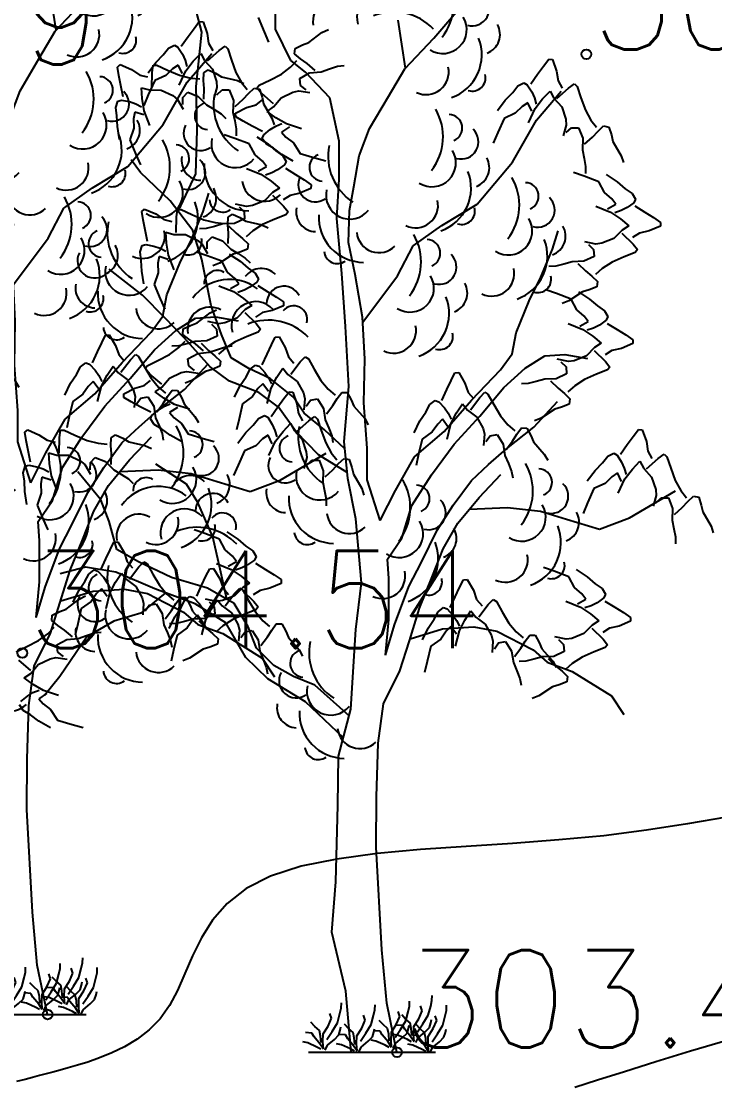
# Model space of a CAD drawing. Extents: x 524954 to 526204, y 9523489 to 9524010.
# Drawn here: x 525999 to 526006.13, y 9523808.87 to 9523819.83 of the extents above; entities that cross this region are included whole.
import ezdxf

# ---------------------------------------------------------------- set-up
doc = ezdxf.new("R2010")
doc.units = 0
doc.header["$PDMODE"] = 33
doc.header["$PDSIZE"] = 0.1
doc.linetypes.add('ACAD_ISO12W100', pattern=[21, 12, -3, 0, -3, 0, -3])
for name, color, linetype in [('Arbre', 34, 'ACAD_ISO12W100'), ('CN_01_00', 3, 'Continuous'), ('CN_02_00', 4, 'Continuous'), ('TopoAlt', 3, 'Continuous'), ('TOPOJIS', 7, 'Continuous')]:
    doc.layers.add(name, color=color, linetype=linetype)
doc.styles.add('Simplex 1.0', font='Simplex.shx', dxfattribs={"width": 0.99, "height": 1})

# ---------------------------------------------------------------- blocks, each defined once
blk = doc.blocks.new('TCPOINT M')
at = {"color": 0}
blk.add_point((0, 0), dxfattribs=at)
at = {"layer": 'TopoAlt', "style": 'Simplex 1.0', "width": 0.99}
blk.add_attdef('ALT', (0.15, 0.15), '', height=1, dxfattribs=at)
blk = doc.blocks.new('v088')
at = {"linetype": 'Continuous'}
for p, q in [((-1.749, 10.491), (-1.817, 10.751)), ((-0.991, 10.52), (-0.991, 10.831)), ((0.634, 10.429), (0.968, 10.816)), ((-1.171, 10.642), (-1.109, 10.494)), ((-0.835, 10.2), (-0.991, 10.52)), ((-0.514, 10.488), (-0.448, 10.519)), ((0.345, 10.122), (0.269, 10.614)), ((-1.806, 9.931), (-1.749, 10.491)), ((-1.109, 10.494), (-1.063, 10.387)), ((-0.648, 10.385), (-0.514, 10.488)), ((0.336, 10.112), (0.634, 10.429)), ((-0.796, 10.268), (-0.791, 10.323)), ((-0.791, 10.323), (-0.715, 10.36)), ((-0.715, 10.36), (-0.648, 10.385)), ((-0.836, 10.131), (-0.771, 10.198)), ((-0.683, 10.078), (-0.835, 10.2)), ((-0.735, 10.218), (-0.796, 10.268)), ((-0.666, 10.169), (-0.735, 10.218)), ((1.762, 10.142), (1.816, 10.212)), ((1.816, 10.212), (1.854, 10.208)), ((1.854, 10.208), (1.896, 10.089)), ((-2.616, 10.132), (-2.587, 10.158)), ((-2.603, 10.046), (-2.616, 10.132)), ((-2.587, 10.158), (-2.471, 10.107)), ((-2.471, 10.107), (-2.388, 10.049)), ((-2.261, 10.077), (-2.249, 10.151)), ((-2.249, 10.151), (-2.211, 10.152)), ((-2.211, 10.152), (-2.101, 10.101)), ((-2.101, 10.101), (-1.977, 10.047)), ((-1.73, 10.074), (-1.685, 10.105)), ((-1.685, 10.105), (-1.608, 10.069)), ((-0.931, 10.06), (-0.836, 10.131)), ((-0.583, 10.098), (-0.666, 10.169)), ((-0.642, 10.071), (-0.523, 10.083)), ((-0.523, 10.083), (-0.438, 10.113)), ((-0.438, 10.113), (-0.356, 10.14)), ((-0.356, 10.14), (-0.287, 10.149)), ((0.168, 9.829), (0.336, 10.112)), ((1.7, 10.058), (1.762, 10.142)), ((1.896, 10.089), (1.912, 9.989)), ((-2.583, 9.943), (-2.603, 10.046)), ((-2.388, 10.049), (-2.306, 10.03)), ((-2.264, 9.917), (-2.261, 10.077)), ((-1.977, 10.047), (-1.862, 10.018)), ((-1.862, 10.018), (-1.769, 10.01)), ((-1.731, 9.995), (-1.73, 10.074)), ((-1.725, 9.911), (-1.731, 9.995)), ((-1.608, 10.069), (-1.547, 10.033)), ((-1.547, 10.033), (-1.382, 9.994)), ((-1.382, 9.994), (-1.316, 9.963)), ((-1.161, 9.945), (-1.051, 9.998)), ((-1.051, 9.998), (-0.931, 10.06)), ((-0.743, 10.015), (-0.642, 10.071)), ((-0.734, 9.943), (-0.743, 10.015)), ((-0.435, 9.816), (-0.683, 10.078)), ((1.631, 9.958), (1.7, 10.058)), ((1.912, 9.989), (1.954, 9.915)), ((-2.558, 9.824), (-2.583, 9.943)), ((-2.368, 9.919), (-2.288, 9.897)), ((-2.362, 9.808), (-2.368, 9.919)), ((-2.288, 9.897), (-2.168, 9.895)), ((-2.168, 9.895), (-2.047, 9.839)), ((-1.943, 9.82), (-1.893, 9.873)), ((-1.893, 9.873), (-1.786, 9.83)), ((-1.797, 9.483), (-1.806, 9.931)), ((-1.728, 9.802), (-1.725, 9.911)), ((-1.184, 9.915), (-1.161, 9.945)), ((-1.134, 9.859), (-1.184, 9.915)), ((-0.934, 9.816), (-0.814, 9.874)), ((-0.814, 9.874), (-0.753, 9.886)), ((-0.753, 9.886), (-0.639, 9.87)), ((-0.677, 9.896), (-0.734, 9.943)), ((1.369, 9.792), (1.446, 9.869)), ((1.446, 9.869), (1.5, 9.939)), ((1.5, 9.939), (1.562, 9.969)), ((1.562, 9.969), (1.596, 9.95)), ((1.596, 9.95), (1.643, 9.877)), ((1.643, 9.877), (1.669, 9.815)), ((1.69, 9.587), (1.945, 9.885)), ((1.754, 9.804), (1.831, 9.885)), ((1.831, 9.885), (1.869, 9.812)), ((1.9, 9.808), (2.019, 9.915)), ((2.019, 9.915), (2.081, 9.958)), ((2.081, 9.958), (2.108, 9.931)), ((2.108, 9.931), (2.146, 9.815)), ((-2.634, 9.715), (-2.614, 9.781)), ((-2.614, 9.781), (-2.576, 9.793)), ((-2.576, 9.793), (-2.492, 9.777)), ((-2.492, 9.777), (-2.428, 9.754)), ((-2.428, 9.754), (-2.368, 9.723)), ((-2.342, 9.683), (-2.362, 9.808)), ((-2.047, 9.839), (-2, 9.799)), ((-2, 9.799), (-1.94, 9.7)), ((-1.944, 9.746), (-1.943, 9.82)), ((-1.786, 9.83), (-1.702, 9.745)), ((-1.192, 9.743), (-1.125, 9.794)), ((-1.012, 9.755), (-1.134, 9.859)), ((-1.011, 9.724), (-0.934, 9.816)), ((-0.339, 9.37), (-0.435, 9.816)), ((-0.025, 9.501), (0.168, 9.829)), ((1.289, 9.685), (1.369, 9.792)), ((1.6, 9.765), (1.542, 9.727)), ((1.643, 9.677), (1.6, 9.765)), ((1.669, 9.815), (1.689, 9.75)), ((1.677, 9.704), (1.754, 9.804)), ((1.869, 9.812), (1.95, 9.723)), ((2.146, 9.815), (2.193, 9.689)), ((-2.621, 9.629), (-2.634, 9.715)), ((-2.439, 9.669), (-2.451, 9.601)), ((-2.346, 9.639), (-2.439, 9.669)), ((-2.283, 9.532), (-2.342, 9.683)), ((-1.702, 9.745), (-1.624, 9.699)), ((-1.624, 9.699), (-1.552, 9.652)), ((-1.552, 9.652), (-1.502, 9.604)), ((-1.402, 9.657), (-1.289, 9.715)), ((-1.401, 9.619), (-1.402, 9.657)), ((-1.289, 9.715), (-1.192, 9.743)), ((-1.079, 9.676), (-1.011, 9.724)), ((-0.989, 9.611), (-1.079, 9.676)), ((1.473, 9.658), (1.358, 9.604)), ((1.542, 9.727), (1.473, 9.658)), ((1.608, 9.558), (1.677, 9.704)), ((1.95, 9.723), (1.993, 9.596)), ((2.193, 9.689), (2.25, 9.585)), ((-2.617, 9.52), (-2.621, 9.629)), ((-2.451, 9.601), (-2.448, 9.503)), ((-1.325, 9.574), (-1.401, 9.619)), ((-1.233, 9.524), (-1.325, 9.574)), ((-0.88, 9.547), (-0.989, 9.611)), ((-0.989, 9.525), (-0.927, 9.553)), ((-0.726, 9.498), (-0.88, 9.547)), ((1.358, 9.604), (1.292, 9.458)), ((1.444, 9.153), (1.69, 9.587)), ((1.996, 9.535), (1.966, 9.423)), ((1.993, 9.596), (1.996, 9.535)), ((2.25, 9.585), (2.308, 9.512)), ((-2.595, 9.387), (-2.617, 9.52)), ((-2.448, 9.503), (-2.488, 9.382)), ((-1.812, 9.035), (-1.797, 9.483)), ((-1.125, 9.469), (-1.233, 9.524)), ((-1.128, 9.398), (-1.113, 9.435)), ((-1.113, 9.435), (-1.047, 9.49)), ((-1.047, 9.49), (-0.989, 9.525)), ((-0.848, 9.516), (-0.931, 9.463)), ((-0.931, 9.463), (-0.885, 9.411)), ((-0.131, 9.219), (-0.025, 9.501)), ((1.292, 9.458), (1.246, 9.35)), ((1.996, 9.458), (2.05, 9.508)), ((2.05, 9.508), (2.123, 9.508)), ((2.123, 9.508), (2.166, 9.4)), ((2.266, 9.412), (2.323, 9.473)), ((2.323, 9.473), (2.381, 9.527)), ((2.381, 9.527), (2.435, 9.515)), ((2.435, 9.515), (2.462, 9.435)), ((2.462, 9.435), (2.477, 9.365)), ((-2.488, 9.382), (-2.427, 9.234)), ((-1.089, 9.341), (-1.128, 9.398)), ((-1.014, 9.297), (-1.089, 9.341)), ((-0.885, 9.411), (-0.807, 9.351)), ((-0.807, 9.351), (-0.739, 9.244)), ((-0.337, 8.979), (-0.339, 9.37)), ((2.166, 9.4), (2.162, 9.281)), ((2.185, 9.338), (2.266, 9.412)), ((2.477, 9.365), (2.562, 9.219)), ((-2.427, 9.234), (-2.38, 9.127)), ((-0.927, 9.231), (-1.014, 9.297)), ((-0.81, 9.165), (-0.927, 9.231)), ((-0.739, 9.244), (-0.586, 9.198)), ((-0.186, 8.901), (-0.131, 9.219)), ((2.162, 9.281), (2.181, 9.192)), ((2.562, 9.219), (2.585, 9.15)), ((-2.378, 9.048), (-2.474, 9.177)), ((-0.586, 9.198), (-0.473, 9.166)), ((1.08, 8.722), (1.444, 9.153)), ((2.181, 9.192), (2.196, 9.108)), ((2.196, 9.108), (2.196, 9.038)), ((-2.074, 8.756), (-2.378, 9.048)), ((-1.992, 8.647), (-1.812, 9.035)), ((2.18, 9.009), (2.07, 9.048)), ((2.33, 8.953), (2.18, 9.009)), ((2.406, 9.027), (2.519, 8.953)), ((-0.36, 8.574), (-0.337, 8.979)), ((-0.231, 8.658), (-0.186, 8.901)), ((2.391, 8.841), (2.33, 8.953)), ((2.519, 8.953), (2.601, 8.881)), ((2.601, 8.881), (2.673, 8.832)), ((2.465, 8.776), (2.391, 8.841)), ((2.507, 8.721), (2.465, 8.776)), ((2.673, 8.832), (2.708, 8.773)), ((2.708, 8.773), (2.691, 8.737)), ((-2.366, 8.647), (-2.337, 8.672)), ((-2.337, 8.672), (-2.221, 8.621)), ((-1.843, 8.45), (-2.074, 8.756)), ((-2.011, 8.592), (-1.999, 8.665)), ((-1.999, 8.665), (-1.961, 8.666)), ((-1.961, 8.666), (-1.851, 8.615)), ((-0.243, 8.328), (-0.231, 8.658)), ((0.718, 8.503), (1.08, 8.722)), ((2.3, 8.701), (2.45, 8.641)), ((2.421, 8.673), (2.507, 8.721)), ((2.621, 8.686), (2.561, 8.655)), ((2.691, 8.737), (2.621, 8.686)), ((2.701, 8.703), (2.805, 8.64)), ((-2.353, 8.56), (-2.366, 8.647)), ((-2.333, 8.457), (-2.353, 8.56)), ((-2.221, 8.621), (-2.138, 8.563)), ((-2.138, 8.563), (-2.056, 8.544)), ((-2.014, 8.431), (-2.011, 8.592)), ((-1.851, 8.615), (-1.727, 8.562)), ((-1.727, 8.562), (-1.612, 8.532)), ((-1.481, 8.509), (-1.48, 8.588)), ((-1.48, 8.588), (-1.435, 8.619)), ((-1.435, 8.619), (-1.357, 8.583)), ((-1.357, 8.583), (-1.297, 8.547)), ((-1.297, 8.547), (-1.132, 8.508)), ((-0.311, 8.009), (-0.36, 8.574)), ((2.45, 8.641), (2.555, 8.57)), ((2.561, 8.655), (2.497, 8.632)), ((2.555, 8.57), (2.64, 8.498)), ((2.805, 8.64), (2.893, 8.584)), ((2.893, 8.584), (2.966, 8.534)), ((-2.308, 8.338), (-2.333, 8.457)), ((-1.75, 8.153), (-1.843, 8.45)), ((-1.612, 8.532), (-1.519, 8.524)), ((-1.475, 8.425), (-1.481, 8.509)), ((-1.132, 8.508), (-1.066, 8.477)), ((0.424, 8.292), (0.718, 8.503)), ((1.855, 8.26), (1.913, 8.447)), ((2.57, 8.455), (2.487, 8.369)), ((2.64, 8.498), (2.57, 8.455)), ((2.848, 8.446), (2.749, 8.424)), ((2.964, 8.496), (2.848, 8.446)), ((2.966, 8.534), (2.964, 8.496)), ((-2.118, 8.433), (-2.038, 8.411)), ((-2.112, 8.322), (-2.118, 8.433)), ((-2.038, 8.411), (-1.918, 8.409)), ((-1.918, 8.409), (-1.797, 8.353)), ((-1.797, 8.353), (-1.75, 8.313)), ((-1.694, 8.261), (-1.693, 8.334)), ((-1.693, 8.334), (-1.643, 8.387)), ((-1.643, 8.387), (-1.536, 8.344)), ((-1.536, 8.344), (-1.452, 8.259)), ((-1.478, 8.316), (-1.475, 8.425)), ((-0.174, 8), (-0.243, 8.328)), ((2.301, 8.311), (2.188, 8.335)), ((2.487, 8.369), (2.362, 8.319)), ((2.568, 8.425), (2.683, 8.312)), ((2.749, 8.424), (2.679, 8.378)), ((-2.384, 8.23), (-2.364, 8.296)), ((-2.371, 8.143), (-2.384, 8.23)), ((-2.364, 8.296), (-2.326, 8.308)), ((-2.326, 8.308), (-2.242, 8.291)), ((-2.242, 8.291), (-2.178, 8.268)), ((-2.178, 8.268), (-2.118, 8.237)), ((-2.092, 8.197), (-2.112, 8.322)), ((-1.75, 8.313), (-1.69, 8.215)), ((-1.452, 8.259), (-1.374, 8.213)), ((0.262, 7.984), (0.424, 8.292)), ((1.736, 7.971), (1.855, 8.26)), ((2.225, 8.306), (2.278, 8.256)), ((2.278, 8.256), (2.282, 8.183)), ((2.362, 8.319), (2.301, 8.311)), ((2.704, 8.225), (2.591, 8.179)), ((2.683, 8.312), (2.729, 8.254)), ((2.729, 8.254), (2.704, 8.225)), ((-2.367, 8.034), (-2.371, 8.143)), ((-2.189, 8.184), (-2.201, 8.115)), ((-2.201, 8.115), (-2.198, 8.017)), ((-2.096, 8.154), (-2.189, 8.184)), ((-2.033, 8.047), (-2.092, 8.197)), ((-1.653, 7.676), (-1.75, 8.153)), ((-1.374, 8.213), (-1.302, 8.166)), ((-1.302, 8.166), (-1.252, 8.118)), ((2.058, 8.13), (1.971, 8.105)), ((2.178, 8.134), (2.058, 8.13)), ((2.117, 8.111), (2.195, 8.035)), ((2.282, 8.183), (2.178, 8.134)), ((2.467, 8.125), (2.367, 8.061)), ((2.591, 8.179), (2.467, 8.125)), ((-2.358, 7.786), (-2.7, 8.052)), ((-2.345, 7.902), (-2.367, 8.034)), ((-2.198, 8.017), (-2.238, 7.897)), ((-0.274, 7.463), (-0.311, 8.009)), ((-0.096, 7.56), (-0.174, 8)), ((1.888, 8.085), (1.819, 8.08)), ((1.971, 8.105), (1.888, 8.085)), ((2.195, 8.035), (2.261, 7.981)), ((2.367, 8.061), (2.298, 7.999)), ((-2.238, 7.897), (-2.177, 7.749)), ((-0.093, 7.509), (0.262, 7.984)), ((1.617, 7.726), (1.736, 7.971)), ((2.261, 7.981), (2.318, 7.927)), ((2.318, 7.927), (2.31, 7.872)), ((-2.129, 7.554), (-2.358, 7.786)), ((1.896, 7.802), (1.786, 7.841)), ((2.046, 7.746), (1.896, 7.802)), ((2.163, 7.821), (2.022, 7.727)), ((2.123, 7.82), (2.235, 7.746)), ((2.231, 7.841), (2.163, 7.821)), ((2.31, 7.872), (2.231, 7.841)), ((-2.177, 7.749), (-2.13, 7.641)), ((-1.547, 7.38), (-1.653, 7.676)), ((1.481, 7.4), (1.617, 7.726)), ((2.022, 7.727), (1.955, 7.7)), ((2.107, 7.634), (2.046, 7.746)), ((2.235, 7.746), (2.317, 7.675)), ((2.317, 7.675), (2.389, 7.625)), ((-1.797, 7.5), (-1.663, 7.603)), ((-1.663, 7.603), (-1.598, 7.634)), ((2.181, 7.57), (2.107, 7.634)), ((2.223, 7.514), (2.181, 7.57)), ((2.389, 7.625), (2.424, 7.566)), ((2.424, 7.566), (2.407, 7.53)), ((-1.932, 7.347), (-2.129, 7.554)), ((-1.94, 7.438), (-1.864, 7.475)), ((-1.864, 7.475), (-1.797, 7.5)), ((-0.237, 6.848), (-0.274, 7.463)), ((-0.075, 7.131), (-0.096, 7.56)), ((2.016, 7.494), (2.166, 7.434)), ((2.137, 7.467), (2.223, 7.514)), ((2.337, 7.479), (2.277, 7.448)), ((2.407, 7.53), (2.337, 7.479)), ((2.417, 7.496), (2.521, 7.433)), ((-1.945, 7.383), (-1.94, 7.438)), ((-1.884, 7.333), (-1.945, 7.383)), ((-1.665, 7.048), (-1.932, 7.347)), ((-1.449, 7.14), (-1.547, 7.38)), ((-1.034, 7.275), (-0.994, 7.353)), ((-0.994, 7.353), (-0.955, 7.356)), ((-0.955, 7.356), (-0.891, 7.247)), ((1.442, 7.181), (1.481, 7.4)), ((2.166, 7.434), (2.271, 7.363)), ((2.277, 7.448), (2.213, 7.425)), ((2.271, 7.363), (2.357, 7.292)), ((2.521, 7.433), (2.609, 7.377)), ((2.609, 7.377), (2.682, 7.328)), ((-2.081, 7.175), (-1.985, 7.246)), ((-1.985, 7.246), (-1.92, 7.313)), ((-1.815, 7.284), (-1.884, 7.333)), ((-1.732, 7.213), (-1.815, 7.284)), ((-1.587, 7.228), (-1.505, 7.255)), ((-1.505, 7.255), (-1.436, 7.264)), ((-1.078, 7.18), (-1.034, 7.275)), ((-0.891, 7.247), (-0.858, 7.151)), ((2.286, 7.249), (2.203, 7.162)), ((2.357, 7.292), (2.286, 7.249)), ((2.564, 7.239), (2.465, 7.218)), ((2.68, 7.289), (2.564, 7.239)), ((2.682, 7.328), (2.68, 7.289)), ((-2.2, 7.113), (-2.081, 7.175)), ((-1.892, 7.13), (-1.791, 7.186)), ((-1.883, 7.058), (-1.892, 7.13)), ((-1.791, 7.186), (-1.672, 7.198)), ((-1.672, 7.198), (-1.587, 7.228)), ((-1.266, 7.031), (-1.449, 7.14)), ((-1.128, 7.069), (-1.078, 7.18)), ((-0.858, 7.151), (-0.802, 7.088)), ((-0.738, 7.1), (-0.686, 7.153)), ((-0.686, 7.153), (-0.654, 7.131)), ((-0.654, 7.131), (-0.595, 7.025)), ((-0.084, 6.677), (-0.075, 7.131)), ((1.321, 7.017), (1.442, 7.181)), ((1.575, 7.035), (1.778, 7.163)), ((1.778, 7.163), (1.983, 7.174)), ((2.018, 7.104), (1.904, 7.128)), ((1.983, 7.174), (2.214, 7.135)), ((2.203, 7.162), (2.079, 7.112)), ((2.284, 7.218), (2.399, 7.105)), ((2.465, 7.218), (2.395, 7.171)), ((-2.333, 7.03), (-2.31, 7.06)), ((-2.283, 6.974), (-2.333, 7.03)), ((-2.31, 7.06), (-2.2, 7.113)), ((-1.826, 7.011), (-1.883, 7.058)), ((-1.463, 6.903), (-1.665, 7.048)), ((-1.293, 6.947), (-1.253, 7.025)), ((-1.047, 6.93), (-1.266, 7.031)), ((-1.253, 7.025), (-1.198, 7.067)), ((-1.198, 7.067), (-1.16, 7.055)), ((-1.16, 7.055), (-1.101, 6.992)), ((-0.978, 6.941), (-0.918, 7.034)), ((-0.918, 7.034), (-0.866, 6.97)), ((-0.835, 6.972), (-0.738, 7.1)), ((-0.595, 7.025), (-0.526, 6.909)), ((1.023, 6.706), (1.321, 7.017)), ((1.356, 6.837), (1.575, 7.035)), ((1.941, 7.1), (1.994, 7.049)), ((1.994, 7.049), (1.999, 6.976)), ((2.079, 7.112), (2.018, 7.104)), ((2.42, 7.018), (2.307, 6.972)), ((2.399, 7.105), (2.445, 7.047)), ((2.445, 7.047), (2.42, 7.018)), ((-2.342, 6.858), (-2.275, 6.909)), ((-2.161, 6.87), (-2.283, 6.974)), ((-2.161, 6.839), (-2.083, 6.931)), ((-2.083, 6.931), (-1.963, 6.989)), ((-1.963, 6.989), (-1.902, 7.001)), ((-1.902, 7.001), (-1.788, 6.985)), ((-1.354, 6.857), (-1.293, 6.947)), ((-1.101, 6.992), (-1.063, 6.936)), ((-1.063, 6.936), (-1.032, 6.875)), ((-0.806, 6.736), (-1.047, 6.93)), ((-1.035, 6.828), (-0.978, 6.941)), ((-0.866, 6.97), (-0.77, 6.898)), ((-0.526, 6.909), (-0.45, 6.818)), ((0.768, 6.815), (0.813, 6.909)), ((0.813, 6.909), (0.853, 6.987)), ((0.853, 6.987), (0.891, 6.991)), ((0.891, 6.991), (0.955, 6.881)), ((1.775, 6.923), (1.688, 6.899)), ((1.894, 6.927), (1.775, 6.923)), ((1.834, 6.904), (1.912, 6.828)), ((1.999, 6.976), (1.894, 6.927)), ((2.184, 6.918), (2.084, 6.854)), ((2.307, 6.972), (2.184, 6.918)), ((-2.551, 6.772), (-2.439, 6.83)), ((-2.439, 6.83), (-2.342, 6.858)), ((-2.228, 6.791), (-2.161, 6.839)), ((-1.162, 6.785), (-1.463, 6.903)), ((-1.413, 6.737), (-1.354, 6.857)), ((-1.172, 6.826), (-1.227, 6.745)), ((-1.122, 6.874), (-1.172, 6.826)), ((-1.064, 6.795), (-1.122, 6.874)), ((-1.076, 6.671), (-1.035, 6.828)), ((-0.77, 6.898), (-0.705, 6.781)), ((-0.45, 6.818), (-0.379, 6.757)), ((-0.287, 6.281), (-0.237, 6.848)), ((0.719, 6.703), (0.768, 6.815)), ((0.955, 6.881), (0.989, 6.786)), ((1.107, 6.54), (1.356, 6.837)), ((1.604, 6.878), (1.535, 6.874)), ((1.688, 6.899), (1.604, 6.878)), ((1.912, 6.828), (1.977, 6.774)), ((2.084, 6.854), (2.014, 6.792)), ((-2.55, 6.734), (-2.551, 6.772)), ((-2.475, 6.689), (-2.55, 6.734)), ((-2.383, 6.639), (-2.475, 6.689)), ((-2.138, 6.726), (-2.228, 6.791)), ((-2.029, 6.662), (-2.138, 6.726)), ((-1.227, 6.745), (-1.33, 6.67)), ((-0.96, 6.634), (-1.162, 6.785)), ((-0.697, 6.571), (-0.806, 6.736)), ((-0.705, 6.781), (-0.69, 6.721)), ((-0.69, 6.721), (-0.699, 6.606)), ((-0.675, 6.646), (-0.632, 6.705)), ((-0.632, 6.705), (-0.56, 6.719)), ((-0.56, 6.719), (-0.498, 6.621)), ((-0.402, 6.651), (-0.357, 6.722)), ((-0.357, 6.722), (-0.31, 6.785)), ((-0.31, 6.785), (-0.255, 6.784)), ((-0.255, 6.784), (-0.214, 6.71)), ((-0.214, 6.71), (-0.186, 6.645)), ((0.594, 6.66), (0.649, 6.702)), ((0.649, 6.702), (0.686, 6.689)), ((0.686, 6.689), (0.745, 6.626)), ((0.743, 6.383), (1.023, 6.706)), ((0.989, 6.786), (1.044, 6.722)), ((1.011, 6.606), (1.108, 6.734)), ((1.108, 6.734), (1.161, 6.787)), ((1.161, 6.787), (1.192, 6.766)), ((1.192, 6.766), (1.252, 6.66)), ((1.663, 6.427), (1.906, 6.693)), ((1.977, 6.774), (2.034, 6.72)), ((2.034, 6.72), (2.026, 6.666)), ((-2.274, 6.584), (-2.383, 6.639)), ((-2.262, 6.55), (-2.196, 6.606)), ((-2.196, 6.606), (-2.138, 6.64)), ((-2.138, 6.64), (-2.076, 6.668)), ((-1.998, 6.632), (-2.08, 6.578)), ((-2.08, 6.578), (-2.034, 6.526)), ((-1.875, 6.613), (-2.029, 6.662)), ((-1.33, 6.67), (-1.367, 6.514)), ((-0.78, 6.382), (-0.96, 6.634)), ((-0.498, 6.621), (-0.48, 6.503)), ((-0.468, 6.564), (-0.402, 6.651)), ((-0.186, 6.645), (-0.075, 6.517)), ((-0.049, 6.211), (-0.084, 6.677)), ((0.493, 6.492), (0.554, 6.582)), ((0.554, 6.582), (0.594, 6.66)), ((0.745, 6.626), (0.783, 6.571)), ((0.811, 6.463), (0.868, 6.575)), ((0.868, 6.575), (0.929, 6.669)), ((0.929, 6.669), (0.98, 6.604)), ((0.98, 6.604), (1.076, 6.532)), ((1.252, 6.66), (1.321, 6.544)), ((1.879, 6.614), (1.738, 6.52)), ((1.947, 6.634), (1.879, 6.614)), ((2.026, 6.666), (1.947, 6.634)), ((-2.277, 6.513), (-2.262, 6.55)), ((-2.238, 6.456), (-2.277, 6.513)), ((-2.034, 6.526), (-1.957, 6.466)), ((-1.957, 6.466), (-1.888, 6.359)), ((-1.367, 6.514), (-1.392, 6.4)), ((-0.488, 6.401), (-0.697, 6.571)), ((-0.48, 6.503), (-0.444, 6.419)), ((-0.075, 6.517), (-0.04, 6.453)), ((0.433, 6.371), (0.493, 6.492)), ((0.724, 6.509), (0.675, 6.46)), ((0.782, 6.43), (0.724, 6.509)), ((0.783, 6.571), (0.814, 6.51)), ((0.846, 6.255), (1.107, 6.54)), ((1.076, 6.532), (1.141, 6.416)), ((1.321, 6.544), (1.397, 6.452)), ((1.738, 6.52), (1.671, 6.493)), ((-3.568, 6.377), (-3.539, 6.402)), ((-3.555, 6.29), (-3.568, 6.377)), ((-3.539, 6.402), (-3.423, 6.351)), ((-3.213, 6.322), (-3.201, 6.396)), ((-3.201, 6.396), (-3.163, 6.397)), ((-3.163, 6.397), (-3.053, 6.346)), ((-2.163, 6.412), (-2.238, 6.456)), ((-2.076, 6.346), (-2.163, 6.412)), ((-1.888, 6.359), (-1.735, 6.313)), ((-0.551, 6.145), (-0.78, 6.382)), ((-0.279, 6.204), (-0.488, 6.401)), ((-0.444, 6.419), (-0.414, 6.339)), ((0.438, 6.122), (0.743, 6.383)), ((0.62, 6.379), (0.516, 6.305)), ((0.675, 6.46), (0.62, 6.379)), ((0.771, 6.306), (0.811, 6.463)), ((1.141, 6.416), (1.157, 6.356)), ((1.157, 6.356), (1.147, 6.241)), ((1.381, 6.204), (1.663, 6.427)), ((1.397, 6.452), (1.467, 6.391)), ((1.444, 6.285), (1.489, 6.356)), ((1.489, 6.356), (1.536, 6.42)), ((1.536, 6.42), (1.591, 6.419)), ((1.591, 6.419), (1.633, 6.344)), ((2.685, 6.334), (2.739, 6.404)), ((2.739, 6.404), (2.777, 6.4)), ((2.777, 6.4), (2.82, 6.28)), ((-3.535, 6.188), (-3.555, 6.29)), ((-3.423, 6.351), (-3.34, 6.294)), ((-3.34, 6.294), (-3.258, 6.275)), ((-3.216, 6.161), (-3.213, 6.322)), ((-3.053, 6.346), (-2.929, 6.292)), ((-2.929, 6.292), (-2.814, 6.263)), ((-2.814, 6.263), (-2.721, 6.255)), ((-2.683, 6.24), (-2.682, 6.318)), ((-2.682, 6.318), (-2.637, 6.35)), ((-2.637, 6.35), (-2.56, 6.314)), ((-2.56, 6.314), (-2.499, 6.278)), ((-2.499, 6.278), (-2.334, 6.239)), ((-1.959, 6.28), (-2.076, 6.346)), ((-1.735, 6.313), (-1.622, 6.281)), ((-0.414, 6.339), (-0.401, 6.271)), ((-0.248, 5.902), (-0.287, 6.281)), ((0.516, 6.305), (0.479, 6.149)), ((0.61, 5.939), (0.846, 6.255)), ((1.171, 6.28), (1.215, 6.339)), ((1.215, 6.339), (1.286, 6.353)), ((1.286, 6.353), (1.348, 6.255)), ((1.348, 6.255), (1.367, 6.137)), ((1.378, 6.198), (1.444, 6.285)), ((1.633, 6.344), (1.661, 6.279)), ((1.661, 6.279), (1.771, 6.151)), ((2.554, 6.15), (2.623, 6.25)), ((2.623, 6.25), (2.685, 6.334)), ((2.82, 6.28), (2.835, 6.18)), ((-3.51, 6.069), (-3.535, 6.188)), ((-3.32, 6.164), (-3.24, 6.142)), ((-3.314, 6.053), (-3.32, 6.164)), ((-3.24, 6.142), (-3.121, 6.14)), ((-3.121, 6.14), (-2.999, 6.083)), ((-2.677, 6.155), (-2.683, 6.24)), ((-2.68, 6.046), (-2.677, 6.155)), ((-2.334, 6.239), (-2.268, 6.208)), ((-0.254, 5.961), (-0.551, 6.145)), ((-0.049, 5.888), (-0.049, 6.211)), ((0.479, 6.149), (0.454, 6.035)), ((1.198, 6.044), (1.381, 6.204)), ((1.367, 6.137), (1.402, 6.054)), ((1.771, 6.151), (1.807, 6.088)), ((2.423, 6.13), (2.485, 6.161)), ((2.485, 6.161), (2.52, 6.142)), ((2.52, 6.142), (2.566, 6.069)), ((2.835, 6.18), (2.877, 6.107)), ((2.943, 6.107), (3.004, 6.15)), ((3.004, 6.15), (3.031, 6.123)), ((-3.566, 6.026), (-3.528, 6.038)), ((-3.528, 6.038), (-3.444, 6.022)), ((-3.294, 5.928), (-3.314, 6.053)), ((-2.999, 6.083), (-2.952, 6.044)), ((-2.952, 6.044), (-2.892, 5.945)), ((-2.896, 5.991), (-2.895, 6.065)), ((-2.895, 6.065), (-2.845, 6.118)), ((-2.845, 6.118), (-2.738, 6.075)), ((-2.738, 6.075), (-2.654, 5.99)), ((-1.907, 5.843), (-2.222, 6.048)), ((0.24, 5.776), (0.438, 6.122)), ((1.021, 5.879), (1.198, 6.044)), ((1.402, 6.054), (1.433, 5.974)), ((2.293, 5.984), (2.37, 6.061)), ((2.37, 6.061), (2.423, 6.13)), ((2.566, 6.069), (2.593, 6.007)), ((2.677, 5.996), (2.754, 6.077)), ((2.754, 6.077), (2.793, 6.004)), ((2.823, 6), (2.943, 6.107)), ((3.031, 6.123), (3.07, 6.007)), ((-3.586, 5.96), (-3.566, 6.026)), ((-3.573, 5.874), (-3.586, 5.96)), ((-3.444, 6.022), (-3.38, 5.999)), ((-3.38, 5.999), (-3.32, 5.968)), ((-3.235, 5.777), (-3.294, 5.928)), ((-2.787, 5.681), (-3.023, 5.969)), ((-2.654, 5.99), (-2.576, 5.943)), ((-2.576, 5.943), (-2.504, 5.896)), ((0.411, 5.624), (0.61, 5.939)), ((1.1, 5.706), (1.325, 5.941)), ((1.433, 5.974), (1.446, 5.906)), ((2.212, 5.877), (2.293, 5.984)), ((2.466, 5.919), (2.396, 5.85)), ((2.523, 5.957), (2.466, 5.919)), ((2.566, 5.869), (2.523, 5.957)), ((2.593, 6.007), (2.612, 5.942)), ((2.6, 5.896), (2.677, 5.996)), ((2.793, 6.004), (2.873, 5.915)), ((3.07, 6.007), (3.116, 5.88)), ((-3.57, 5.765), (-3.573, 5.874)), ((-3.392, 5.914), (-3.403, 5.846)), ((-3.403, 5.846), (-3.4, 5.748)), ((-3.298, 5.884), (-3.392, 5.914)), ((-2.504, 5.896), (-2.454, 5.849)), ((-1.791, 5.652), (-1.907, 5.843)), ((-0.165, 5.487), (-0.248, 5.902)), ((0.085, 5.468), (-0.049, 5.888)), ((0.834, 5.626), (1.021, 5.879)), ((2.396, 5.85), (2.281, 5.796)), ((2.531, 5.75), (2.6, 5.896)), ((2.873, 5.915), (2.916, 5.788)), ((3.116, 5.88), (3.173, 5.777)), ((-3.547, 5.632), (-3.57, 5.765)), ((-3.4, 5.748), (-3.44, 5.627)), ((0.085, 5.468), (0.24, 5.776)), ((0.881, 5.441), (1.1, 5.706)), ((2.281, 5.796), (2.216, 5.65)), ((2.646, 5.496), (3.119, 5.774)), ((2.92, 5.727), (2.889, 5.615)), ((2.916, 5.788), (2.92, 5.727)), ((2.92, 5.65), (2.973, 5.7)), ((2.973, 5.7), (3.047, 5.7)), ((3.047, 5.7), (3.089, 5.592)), ((3.173, 5.777), (3.231, 5.703)), ((3.247, 5.665), (3.304, 5.719)), ((3.304, 5.719), (3.358, 5.707)), ((3.358, 5.707), (3.385, 5.627)), ((-3.44, 5.627), (-3.379, 5.479)), ((-2.701, 5.459), (-2.787, 5.681)), ((-1.635, 5.301), (-1.791, 5.652)), ((0.306, 5.286), (0.411, 5.624)), ((0.671, 5.368), (0.834, 5.626)), ((1.001, 5.586), (1.394, 5.601)), ((1.394, 5.601), (1.731, 5.564)), ((2.216, 5.65), (2.169, 5.542)), ((3.089, 5.592), (3.085, 5.473)), ((3.108, 5.53), (3.189, 5.603)), ((3.189, 5.603), (3.247, 5.665)), ((3.385, 5.627), (3.4, 5.557)), ((-3.379, 5.479), (-3.332, 5.372)), ((-0.107, 4.829), (-0.165, 5.487)), ((1.731, 5.564), (2, 5.483)), ((2, 5.483), (2.338, 5.378)), ((2.338, 5.378), (2.646, 5.496)), ((3.4, 5.557), (3.485, 5.411)), ((-2.621, 5.169), (-2.701, 5.459)), ((0.731, 5.176), (0.881, 5.441)), ((3.085, 5.473), (3.104, 5.384)), ((3.104, 5.384), (3.12, 5.3)), ((3.485, 5.411), (3.508, 5.342)), ((-1.559, 4.967), (-1.635, 5.301)), ((0.161, 5.071), (0.306, 5.286)), ((0.51, 5.041), (0.671, 5.368)), ((3.12, 5.3), (3.12, 5.23)), ((-2.4, 5.043), (-2.621, 5.169)), ((0.619, 4.888), (0.731, 5.176)), ((-2.061, 4.882), (-2.4, 5.043)), ((0.172, 4.872), (0.161, 5.071)), ((0.379, 4.79), (0.51, 5.041)), ((-2.946, 4.988), (-3.206, 4.92)), ((-2.634, 4.938), (-2.946, 4.988)), ((-2.233, 4.766), (-2.634, 4.938)), ((-1.707, 4.895), (-1.667, 4.973)), ((-1.667, 4.973), (-1.628, 4.976)), ((-1.628, 4.976), (-1.564, 4.867)), ((-1.492, 4.659), (-1.559, 4.967)), ((1.872, 4.946), (1.762, 4.985)), ((2.022, 4.89), (1.872, 4.946)), ((2.099, 4.964), (2.211, 4.89)), ((-1.692, 4.771), (-2.061, 4.882)), ((-1.751, 4.8), (-1.707, 4.895)), ((-1.564, 4.867), (-1.531, 4.771)), ((-0.166, 4.349), (-0.107, 4.829)), ((0.174, 4.45), (0.172, 4.872)), ((0.489, 4.568), (0.619, 4.888)), ((0.899, 4.779), (0.939, 4.857)), ((0.939, 4.857), (0.978, 4.861)), ((0.978, 4.861), (1.042, 4.751)), ((2.083, 4.778), (2.022, 4.89)), ((2.211, 4.89), (2.293, 4.818)), ((-2.123, 4.725), (-2.377, 4.514)), ((-1.819, 4.613), (-2.233, 4.766)), ((-1.801, 4.689), (-1.751, 4.8)), ((-1.415, 4.615), (-1.692, 4.771)), ((-1.531, 4.771), (-1.475, 4.707)), ((-1.508, 4.592), (-1.411, 4.72)), ((-1.411, 4.72), (-1.359, 4.773)), ((-1.359, 4.773), (-1.327, 4.751)), ((-1.327, 4.751), (-1.268, 4.645)), ((0.231, 4.395), (0.379, 4.79)), ((0.855, 4.685), (0.899, 4.779)), ((1.042, 4.751), (1.075, 4.656)), ((2.157, 4.714), (2.083, 4.778)), ((2.199, 4.658), (2.157, 4.714)), ((2.293, 4.818), (2.365, 4.769)), ((2.365, 4.769), (2.4, 4.71)), ((-3.143, 4.557), (-3.01, 4.66)), ((-3.01, 4.66), (-2.944, 4.692)), ((-1.966, 4.567), (-1.926, 4.645)), ((-1.926, 4.645), (-1.871, 4.687)), ((-1.871, 4.687), (-1.833, 4.675)), ((-1.833, 4.675), (-1.774, 4.612)), ((-1.504, 4.415), (-1.819, 4.613)), ((-1.774, 4.612), (-1.736, 4.556)), ((-1.651, 4.561), (-1.591, 4.654)), ((-1.591, 4.654), (-1.539, 4.59)), ((-1.273, 4.376), (-1.415, 4.615)), ((-1.268, 4.645), (-1.199, 4.529)), ((0.805, 4.573), (0.855, 4.685)), ((1.075, 4.656), (1.131, 4.592)), ((1.098, 4.476), (1.195, 4.604)), ((1.195, 4.604), (1.247, 4.657)), ((1.247, 4.657), (1.279, 4.636)), ((1.279, 4.636), (1.338, 4.53)), ((1.992, 4.638), (2.142, 4.578)), ((2.113, 4.611), (2.199, 4.658)), ((2.313, 4.623), (2.253, 4.592)), ((2.383, 4.674), (2.313, 4.623)), ((2.4, 4.71), (2.383, 4.674)), ((2.393, 4.64), (2.497, 4.577)), ((-3.291, 4.441), (-3.287, 4.496)), ((-3.287, 4.496), (-3.21, 4.533)), ((-3.21, 4.533), (-3.143, 4.557)), ((-2.377, 4.514), (-2.655, 4.434)), ((-2.027, 4.477), (-1.966, 4.567)), ((-1.795, 4.494), (-1.845, 4.445)), ((-1.737, 4.415), (-1.795, 4.494)), ((-1.736, 4.556), (-1.705, 4.495)), ((-1.708, 4.448), (-1.651, 4.561)), ((-1.539, 4.59), (-1.443, 4.518)), ((-1.443, 4.518), (-1.378, 4.401)), ((-1.199, 4.529), (-1.123, 4.438)), ((0.384, 4.23), (0.489, 4.568)), ((0.64, 4.452), (0.68, 4.53)), ((0.68, 4.53), (0.735, 4.572)), ((0.735, 4.572), (0.773, 4.559)), ((0.773, 4.559), (0.832, 4.496)), ((0.832, 4.496), (0.87, 4.441)), ((0.955, 4.445), (1.015, 4.539)), ((1.015, 4.539), (1.067, 4.474)), ((1.338, 4.53), (1.407, 4.414)), ((2.142, 4.578), (2.247, 4.507)), ((2.253, 4.592), (2.189, 4.569)), ((2.247, 4.507), (2.332, 4.436)), ((2.497, 4.577), (2.585, 4.521)), ((2.585, 4.521), (2.658, 4.472)), ((-3.23, 4.39), (-3.291, 4.441)), ((-3.162, 4.341), (-3.23, 4.39)), ((-2.655, 4.434), (-2.931, 4.273)), ((-2.086, 4.357), (-2.027, 4.477)), ((-1.845, 4.445), (-1.9, 4.365)), ((-1.749, 4.291), (-1.708, 4.448)), ((-1.298, 4.058), (-1.504, 4.415)), ((-1.378, 4.401), (-1.363, 4.341)), ((-1.123, 4.438), (-1.052, 4.377)), ((-1.03, 4.342), (-0.984, 4.405)), ((-0.984, 4.405), (-0.928, 4.404)), ((-0.928, 4.404), (-0.887, 4.33)), ((0.138, 4.082), (0.174, 4.45)), ((0.138, 4.082), (0.231, 4.395)), ((0.579, 4.362), (0.64, 4.452)), ((0.87, 4.441), (0.901, 4.38)), ((0.898, 4.333), (0.955, 4.445)), ((1.067, 4.474), (1.163, 4.402)), ((1.163, 4.402), (1.228, 4.286)), ((1.407, 4.414), (1.483, 4.322)), ((2.262, 4.393), (2.179, 4.306)), ((2.332, 4.436), (2.262, 4.393)), ((2.54, 4.383), (2.441, 4.361)), ((2.656, 4.433), (2.54, 4.383)), ((2.658, 4.472), (2.656, 4.433)), ((-3.427, 4.233), (-3.331, 4.304)), ((-3.331, 4.304), (-3.266, 4.37)), ((-3.079, 4.271), (-3.162, 4.341)), ((-3.019, 4.255), (-2.933, 4.286)), ((-2.933, 4.286), (-2.851, 4.312)), ((-2.851, 4.312), (-2.783, 4.321)), ((-2.003, 4.29), (-2.04, 4.134)), ((-1.9, 4.365), (-2.003, 4.29)), ((-1.363, 4.341), (-1.372, 4.226)), ((-1.349, 4.266), (-1.305, 4.325)), ((-1.305, 4.325), (-1.233, 4.338)), ((-1.188, 4.154), (-1.273, 4.376)), ((-1.233, 4.338), (-1.171, 4.241)), ((-1.075, 4.271), (-1.03, 4.342)), ((-0.887, 4.33), (-0.859, 4.265)), ((-0.217, 3.527), (-0.166, 4.349)), ((0.391, 4.253), (0.724, 4.355)), ((0.52, 4.241), (0.579, 4.362)), ((0.761, 4.33), (0.706, 4.249)), ((0.724, 4.355), (1.047, 4.375)), ((0.811, 4.379), (0.761, 4.33)), ((0.869, 4.3), (0.811, 4.379)), ((0.857, 4.176), (0.898, 4.333)), ((1.047, 4.375), (1.284, 4.33)), ((1.228, 4.286), (1.243, 4.226)), ((1.284, 4.33), (1.655, 4.138)), ((1.483, 4.322), (1.554, 4.261)), ((1.576, 4.226), (1.623, 4.29)), ((1.623, 4.29), (1.678, 4.289)), ((1.678, 4.289), (1.719, 4.214)), ((2.179, 4.306), (2.055, 4.256)), ((2.26, 4.362), (2.375, 4.249)), ((2.441, 4.361), (2.371, 4.315)), ((-3.656, 4.117), (-3.547, 4.171)), ((-3.547, 4.171), (-3.427, 4.233)), ((-3.239, 4.188), (-3.137, 4.244)), ((-3.229, 4.115), (-3.239, 4.188)), ((-2.931, 4.273), (-3.209, 3.863)), ((-3.137, 4.244), (-3.019, 4.255)), ((-1.171, 4.241), (-1.153, 4.123)), ((-1.141, 4.184), (-1.075, 4.271)), ((-0.859, 4.265), (-0.748, 4.137)), ((0.285, 3.923), (0.384, 4.23)), ((0.603, 4.175), (0.566, 4.019)), ((0.706, 4.249), (0.603, 4.175)), ((1.243, 4.226), (1.234, 4.11)), ((1.258, 4.15), (1.301, 4.209)), ((1.301, 4.209), (1.373, 4.223)), ((1.373, 4.223), (1.435, 4.125)), ((1.531, 4.155), (1.576, 4.226)), ((1.719, 4.214), (1.747, 4.149)), ((1.994, 4.248), (1.88, 4.272)), ((1.917, 4.244), (1.97, 4.193)), ((1.97, 4.193), (1.975, 4.12)), ((2.055, 4.256), (1.994, 4.248)), ((2.375, 4.249), (2.421, 4.191)), ((2.421, 4.191), (2.396, 4.162)), ((-3.309, 4.046), (-3.249, 4.058)), ((-3.249, 4.058), (-3.134, 4.042)), ((-3.172, 4.068), (-3.229, 4.115)), ((-2.04, 4.134), (-2.065, 4.02)), ((-1.069, 3.839), (-1.298, 4.058)), ((-1.01, 3.977), (-1.188, 4.154)), ((-1.153, 4.123), (-1.118, 4.039)), ((-0.748, 4.137), (-0.713, 4.073)), ((1.435, 4.125), (1.453, 4.007)), ((1.465, 4.068), (1.531, 4.155)), ((1.655, 4.138), (1.8, 4.011)), ((1.751, 4.067), (1.664, 4.043)), ((1.747, 4.149), (1.858, 4.021)), ((1.87, 4.071), (1.751, 4.067)), ((1.975, 4.12), (1.87, 4.071)), ((2.16, 4.062), (2.059, 3.998)), ((2.283, 4.116), (2.16, 4.062)), ((2.396, 4.162), (2.283, 4.116)), ((-3.507, 3.927), (-3.629, 4.032)), ((-3.507, 3.896), (-3.43, 3.988)), ((-3.43, 3.988), (-3.309, 4.046)), ((-1.118, 4.039), (-1.087, 3.959)), ((-1.087, 3.959), (-1.074, 3.891)), ((-0.808, 3.863), (-1.01, 3.977)), ((0.566, 4.019), (0.541, 3.904)), ((1.453, 4.007), (1.488, 3.924)), ((1.58, 4.022), (1.511, 4.017)), ((1.664, 4.043), (1.58, 4.022)), ((1.8, 4.011), (2.057, 3.917)), ((1.81, 4.048), (1.888, 3.972)), ((1.858, 4.021), (1.893, 3.958)), ((1.888, 3.972), (1.953, 3.918)), ((2.059, 3.998), (1.99, 3.936)), ((-3.574, 3.849), (-3.507, 3.896)), ((-3.484, 3.783), (-3.574, 3.849)), ((-3.209, 3.863), (-3.367, 3.667)), ((-0.685, 3.605), (-1.069, 3.839)), ((-0.589, 3.774), (-0.808, 3.863)), ((0.118, 3.584), (0.285, 3.923)), ((1.488, 3.924), (1.519, 3.844)), ((1.519, 3.844), (1.532, 3.776)), ((1.953, 3.918), (2.01, 3.864)), ((2.01, 3.864), (2.002, 3.81)), ((2.057, 3.917), (2.461, 3.664)), ((-3.375, 3.72), (-3.484, 3.783)), ((-0.234, 3.461), (-0.589, 3.774)), ((1.855, 3.758), (1.714, 3.664)), ((1.923, 3.778), (1.855, 3.758)), ((2.002, 3.81), (1.923, 3.778)), ((-3.609, 3.608), (-3.542, 3.663)), ((-3.542, 3.663), (-3.485, 3.698)), ((-3.485, 3.698), (-3.422, 3.725)), ((-3.344, 3.689), (-3.426, 3.635)), ((-3.426, 3.635), (-3.38, 3.583)), ((-3.221, 3.67), (-3.375, 3.72)), ((1.714, 3.664), (1.647, 3.637)), ((2.461, 3.664), (2.589, 3.474)), ((-3.585, 3.514), (-3.623, 3.571)), ((-3.509, 3.469), (-3.585, 3.514)), ((-3.38, 3.583), (-3.303, 3.524)), ((-3.303, 3.524), (-3.234, 3.416)), ((-0.294, 3.234), (-0.685, 3.605)), ((-0.344, 3.046), (-0.217, 3.527)), ((0.064, 3.179), (0.118, 3.584)), ((-3.423, 3.403), (-3.509, 3.469)), ((-3.306, 3.337), (-3.423, 3.403)), ((-3.234, 3.416), (-3.081, 3.37)), ((-3.081, 3.37), (-2.968, 3.339)), ((0.045, 2.625), (0.064, 3.179)), ((-0.352, 2.542), (-0.344, 3.046)), ((-0.373, 1.752), (-0.352, 2.542)), ((0.043, 2.109), (0.045, 2.625)), ((0.102, 1.053), (0.043, 2.109)), ((-0.412, 1.235), (-0.373, 1.752)), ((-0.268, 0.628), (-0.412, 1.235)), ((0.151, 0.506), (0.102, 1.053)), ((-0.213, 0), (-0.268, 0.628)), ((0.615, 0.531), (0.618, 0.584)), ((-0.329, 0.397), (-0.317, 0.454)), ((-0.317, 0.454), (-0.315, 0.507)), ((0.029, 0.435), (0.031, 0.488)), ((0.256, 0), (0.151, 0.506)), ((0.373, 0.416), (0.385, 0.474)), ((0.385, 0.474), (0.387, 0.526)), ((0.517, 0.426), (0.5, 0.476)), ((0.579, 0.38), (0.603, 0.474)), ((0.603, 0.474), (0.615, 0.531)), ((0.765, 0.43), (0.767, 0.483)), ((-0.452, 0.267), (-0.416, 0.349)), ((-0.416, 0.349), (-0.433, 0.399)), ((-0.353, 0.303), (-0.329, 0.397)), ((-0.106, 0.248), (-0.07, 0.329)), ((-0.07, 0.329), (-0.087, 0.38)), ((-0.007, 0.284), (0.017, 0.377)), ((0.017, 0.377), (0.029, 0.435)), ((0.25, 0.286), (0.286, 0.368)), ((0.286, 0.368), (0.269, 0.418)), ((0.346, 0.341), (0.305, 0.385)), ((0.392, 0.301), (0.346, 0.341)), ((0.349, 0.322), (0.373, 0.416)), ((0.43, 0.264), (0.481, 0.344)), ((0.481, 0.344), (0.517, 0.426)), ((0.524, 0.291), (0.579, 0.38)), ((0.606, 0.303), (0.613, 0.337)), ((0.666, 0.325), (0.649, 0.375)), ((0.728, 0.279), (0.752, 0.373)), ((0.752, 0.373), (0.765, 0.43)), ((-0.587, 0.264), (-0.627, 0.308)), ((-0.541, 0.224), (-0.587, 0.264)), ((-0.529, 0.166), (-0.541, 0.224)), ((-0.502, 0.188), (-0.452, 0.267)), ((-0.409, 0.214), (-0.353, 0.303)), ((-0.341, 0.178), (-0.327, 0.226)), ((-0.327, 0.226), (-0.32, 0.26)), ((-0.24, 0.245), (-0.281, 0.288)), ((-0.195, 0.204), (-0.24, 0.245)), ((-0.156, 0.168), (-0.106, 0.248)), ((-0.063, 0.195), (-0.007, 0.284)), ((0.019, 0.207), (0.026, 0.24)), ((0.084, 0.216), (0.019, 0.221)), ((0.115, 0.284), (0.075, 0.327)), ((0.161, 0.243), (0.115, 0.284)), ((0.173, 0.185), (0.161, 0.243)), ((0.2, 0.207), (0.25, 0.286)), ((0.238, 0.151), (0.293, 0.233)), ((0.315, 0.274), (0.25, 0.279)), ((0.293, 0.233), (0.349, 0.322)), ((0.337, 0.236), (0.315, 0.274)), ((0.397, 0.163), (0.337, 0.236)), ((0.361, 0.197), (0.375, 0.245)), ((0.375, 0.245), (0.382, 0.279)), ((0.404, 0.243), (0.392, 0.301)), ((0.409, 0.175), (0.404, 0.243)), ((0.428, 0.183), (0.43, 0.264)), ((0.495, 0.24), (0.454, 0.284)), ((0.469, 0.209), (0.524, 0.291)), ((0.541, 0.2), (0.495, 0.24)), ((0.546, 0.209), (0.591, 0.255)), ((0.579, 0.163), (0.63, 0.243)), ((0.591, 0.255), (0.606, 0.303)), ((0.63, 0.243), (0.666, 0.325)), ((0.673, 0.19), (0.728, 0.279)), ((0.755, 0.202), (0.762, 0.236)), ((-0.618, 0.197), (-0.683, 0.202)), ((-0.596, 0.159), (-0.618, 0.197)), ((-0.536, 0.087), (-0.596, 0.159)), ((-0.524, 0.099), (-0.529, 0.166)), ((-0.505, 0.106), (-0.502, 0.188)), ((-0.464, 0.132), (-0.409, 0.214)), ((-0.459, 0.072), (-0.387, 0.132)), ((-0.387, 0.132), (-0.341, 0.178)), ((-0.272, 0.178), (-0.337, 0.183)), ((-0.25, 0.139), (-0.272, 0.178)), ((-0.19, 0.067), (-0.25, 0.139)), ((-0.183, 0.147), (-0.195, 0.204)), ((-0.178, 0.079), (-0.183, 0.147)), ((-0.159, 0.087), (-0.156, 0.168)), ((-0.118, 0.113), (-0.063, 0.195)), ((-0.113, 0.053), (-0.041, 0.113)), ((-0.041, 0.113), (0.005, 0.159)), ((0.041, 0.115), (-0.01, 0.125)), ((0.005, 0.159), (0.019, 0.207)), ((0.135, 0.072), (0.041, 0.115)), ((0.106, 0.178), (0.084, 0.216)), ((0.166, 0.106), (0.106, 0.178)), ((0.178, 0.118), (0.173, 0.185)), ((0.197, 0.125), (0.2, 0.207)), ((0.202, 0.055), (0.197, 0.125)), ((0.272, 0.173), (0.221, 0.183)), ((0.243, 0.091), (0.315, 0.151)), ((0.365, 0.13), (0.272, 0.173)), ((0.315, 0.151), (0.361, 0.197)), ((0.406, 0.108), (0.365, 0.13)), ((0.433, 0.108), (0.397, 0.163)), ((0.464, 0.173), (0.399, 0.178)), ((0.433, 0.113), (0.428, 0.183)), ((0.45, 0.099), (0.474, 0.149)), ((0.486, 0.135), (0.464, 0.173)), ((0.474, 0.149), (0.546, 0.209)), ((0.546, 0.063), (0.486, 0.135)), ((0.553, 0.142), (0.541, 0.2)), ((0.558, 0.075), (0.553, 0.142)), ((0.577, 0.082), (0.579, 0.163)), ((0.618, 0.108), (0.673, 0.19)), ((0.695, 0.108), (0.74, 0.154)), ((0.74, 0.154), (0.755, 0.202)), ((-0.661, 0.096), (-0.712, 0.106)), ((-0.567, 0.053), (-0.661, 0.096)), ((-0.654, 0), (0.654, 0)), ((-0.527, 0.031), (-0.567, 0.053)), ((-0.5, 0.031), (-0.536, 0.087)), ((-0.5, 0.036), (-0.505, 0.106)), ((-0.483, 0.022), (-0.459, 0.072)), ((-0.315, 0.077), (-0.365, 0.087)), ((-0.221, 0.034), (-0.315, 0.077)), ((-0.18, 0.012), (-0.221, 0.034)), ((-0.154, 0.012), (-0.19, 0.067)), ((-0.154, 0.017), (-0.159, 0.087)), ((-0.137, 0.002), (-0.113, 0.053)), ((0.175, 0.05), (0.135, 0.072)), ((0.202, 0.05), (0.166, 0.106)), ((0.219, 0.041), (0.243, 0.091)), ((0.421, 0.072), (0.37, 0.082)), ((0.514, 0.029), (0.421, 0.072)), ((0.555, 0.007), (0.514, 0.029)), ((0.582, 0.007), (0.546, 0.063)), ((0.582, 0.012), (0.577, 0.082)), ((0.599, -0.002), (0.623, 0.048)), ((0.623, 0.048), (0.695, 0.108))]:
    blk.add_line(p, q, dxfattribs=at)
for centre, major_axis, start_param, end_param in [((0.275, 10.786), (0.4, 0.4), 4.836335, 6.022049), ((0.091, 10.641), (0.174, 0.174), 6.236163, 8.918901), ((1.029, 10.733), (-0.125, 0.125), 2.081137, 4.744996), ((-0.376, 10.6), (0.164, 0.164), 0.282297, 2.520721), ((0.223, 10.132), (-0.4, 0.4), 4.689978, 5.875693), ((0.728, 10.517), (-0.174, 0.174), 1.793126, 4.475865), ((1.111, 10.467), (-0.145, 0.145), 2.713295, 4.448408), ((0.662, 10.258), (-0.33, 0.33), 2.69514, 4.302022), ((0.557, 10.08), (0.164, 0.164), 3.478918, 5.717341), ((1.031, 10.021), (0.0964, 0.0964), 3.62262, 5.745019), ((-1.682, 9.628), (-0.099, 0.099), -0.421529, 2.292047), ((-1.063, 9.743), (0.4, 0.4), 2.158504, 3.344219), ((0.165, 9.415), (0.4, 0.4), 4.836335, 6.022049), ((0.788, 9.505), (-0.099, 0.099), 2.746913, 5.46049), ((-1.76, 9.451), (-0.125, 0.125), 0.293965, 2.957824), ((0.918, 9.363), (0.125, 0.125), 3.651933, 6.315792), ((-1.405, 9.343), (0.174, 0.174), 2.133893, 4.816631), ((0.115, 9.214), (-0.4, 0.4), 0.587708, 1.773422), ((-1.753, 9.172), (-0.145, 0.145), 0.590553, 2.325666), ((-0.504, 9.099), (0.099, 0.099), 1.149268, 3.862844), ((0.617, 9.147), (-0.174, 0.174), 1.793126, 4.475865), ((-1.26, 9.119), (0.33, 0.33), 2.307735, 3.914618), ((1.001, 9.096), (-0.145, 0.145), 2.713295, 4.448408), ((-0.582, 8.923), (0.125, 0.125), 1.864761, 4.52862), ((0.552, 8.888), (-0.33, 0.33), 2.69514, 4.302022), ((0.949, 8.713), (-0.4, 0.4), 3.265538, 4.451253), ((-1.104, 8.984), (0.164, 0.164), 2.463212, 4.701636), ((1.572, 8.803), (0.099, 0.099), 4.31771, 7.031286), ((-0.227, 8.814), (0.174, 0.174), 2.133893, 4.816631), ((1.702, 8.661), (0.125, 0.125), 3.651933, 6.315792), ((-1.534, 8.776), (0.0964, 0.0964), 2.435534, 4.557933), ((-0.575, 8.644), (0.145, 0.145), 2.161349, 3.896462), ((0.447, 8.71), (-0.164, 0.164), 1.908121, 4.146545), ((0.921, 8.65), (0.0964, 0.0964), 3.62262, 5.745019), ((-0.082, 8.59), (0.33, 0.33), 2.307735, 3.914618), ((1.401, 8.445), (0.174, 0.174), 3.363922, 6.046661), ((-2.774, 8.316), (-0.099, 0.099), -0.421529, 2.292047), ((-2.155, 8.43), (0.4, 0.4), 2.158504, 3.344219), ((1.785, 8.394), (-0.145, 0.145), 2.713295, 4.448408), ((0.074, 8.455), (0.164, 0.164), 2.463212, 4.701636), ((-0.061, 8.127), (-0.4, 0.4), 3.265538, 4.451253), ((0.562, 8.217), (0.099, 0.099), 4.31771, 7.031286), ((1.336, 8.186), (-0.33, 0.33), 2.69514, 4.302022), ((-2.851, 8.139), (-0.125, 0.125), 0.293965, 2.957824), ((-0.356, 8.247), (0.0964, 0.0964), 2.435534, 4.557933), ((0.692, 8.074), (-0.125, 0.125), 2.081137, 4.744996), ((-2.497, 8.031), (0.174, 0.174), 2.133893, 4.816631), ((-1.589, 7.903), (0.0964, 0.0964), 0.254619, 2.377018), ((-1.138, 7.855), (-0.145, 0.145), 4.692823, 6.427936), ((1.23, 8.008), (0.164, 0.164), 3.478918, 5.717341), ((-2.844, 7.86), (-0.145, 0.145), 0.590553, 2.325666), ((-1.464, 7.482), (0.33, 0.33), 0.12682, 1.733702), ((-0.906, 7.701), (0.125, 0.125), 5.967031, 8.63089), ((0.391, 7.858), (0.174, 0.174), 3.363922, 6.046661), ((0.775, 7.808), (-0.145, 0.145), 2.713295, 4.448408), ((1.705, 7.948), (-0.0964, 0.0964), 2.051824, 4.174223), ((-2.352, 7.806), (0.33, 0.33), 2.307735, 3.914618), ((-1.664, 7.431), (-0.164, 0.164), -1.288499, 0.949924), ((-1.198, 7.473), (-0.174, 0.174), 4.665366, 7.348105), ((-0.805, 7.536), (-0.099, 0.099), 3.680741, 6.394318), ((0.326, 7.599), (0.33, 0.33), 4.265936, 5.872819), ((-2.195, 7.672), (0.164, 0.164), 2.463212, 4.701636), ((-1.066, 6.963), (-0.4, 0.4), 4.689978, 5.875693), ((-2.625, 7.463), (0.0964, 0.0964), 2.435534, 4.557933), ((0.221, 7.421), (0.164, 0.164), 3.478918, 5.717341), ((0.695, 7.362), (-0.0964, 0.0964), 2.051824, 4.174223), ((-0.193, 6.324), (-0.4, 0.4), 0.587708, 1.773422), ((-0.812, 6.21), (-0.099, 0.099), -0.421529, 2.292047), ((-0.89, 6.033), (0.125, 0.125), 1.864761, 4.52862), ((1.088, 5.771), (-0.4, 0.4), 3.265538, 4.451253), ((-1.869, 5.725), (0.145, 0.145), 6.263619, 7.998733), ((-0.535, 5.925), (0.174, 0.174), 2.133893, 4.816631), ((1.711, 5.861), (0.099, 0.099), 4.31771, 7.031286), ((-2.195, 5.352), (0.33, 0.33), 0.12682, 1.733702), ((-2.32, 5.773), (0.0964, 0.0964), 0.254619, 2.377018), ((-0.172, 5.602), (0.4, 0.4), 4.836335, 6.022049), ((0.452, 5.692), (0.099, 0.099), 4.31771, 7.031286), ((1.841, 5.718), (-0.125, 0.125), 2.081137, 4.744996), ((-1.637, 5.571), (-0.125, 0.125), 4.396235, 7.060094), ((-0.882, 5.754), (-0.145, 0.145), 0.590553, 2.325666), ((-0.39, 5.7), (0.33, 0.33), 2.307735, 3.914618), ((-1.928, 5.343), (0.174, 0.174), 6.236163, 8.918901), ((0.582, 5.55), (0.125, 0.125), 3.651933, 6.315792), ((1.54, 5.502), (0.174, 0.174), 3.363922, 6.046661), ((-2.395, 5.301), (-0.164, 0.164), -1.288499, 0.949924), ((-1.536, 5.406), (0.099, 0.099), 5.251538, 7.965114), ((-0.234, 5.566), (-0.164, 0.164), 0.892416, 3.130839), ((1.924, 5.452), (-0.145, 0.145), 2.713295, 4.448408), ((-1.797, 4.833), (0.4, 0.4), 6.260774, 7.446489), ((0.28, 5.334), (0.174, 0.174), 3.363922, 6.046661), ((0.664, 5.283), (-0.145, 0.145), 2.713295, 4.448408), ((1.475, 5.243), (0.33, 0.33), 4.265936, 5.872819), ((-0.663, 5.357), (0.0964, 0.0964), 2.435534, 4.557933), ((0.215, 5.075), (-0.33, 0.33), 2.69514, 4.302022), ((1.37, 5.065), (-0.164, 0.164), 1.908121, 4.146545), ((-2.155, 4.896), (-0.4, 0.4), 0.587708, 1.773422), ((0.11, 4.897), (-0.164, 0.164), 1.908121, 4.146545), ((1.844, 5.006), (-0.0964, 0.0964), 2.051824, 4.174223), ((-2.774, 4.781), (-0.099, 0.099), -0.421529, 2.292047), ((0.584, 4.837), (0.0964, 0.0964), 3.62262, 5.745019), ((-2.851, 4.605), (-0.125, 0.125), 0.293965, 2.957824), ((-2.497, 4.497), (0.174, 0.174), 2.133893, 4.816631), ((-2.844, 4.326), (-0.145, 0.145), 0.590553, 2.325666), ((-2.352, 4.272), (0.33, 0.33), 2.307735, 3.914618), ((-0.082, 4.112), (0.4, 0.4), 2.158504, 3.344219), ((-2.195, 4.138), (0.164, 0.164), 2.463212, 4.701636), ((-0.702, 3.998), (0.099, 0.099), 1.149268, 3.862844), ((-2.625, 3.929), (0.0964, 0.0964), 2.435534, 4.557933), ((-0.779, 3.821), (0.125, 0.125), 1.864761, 4.52862), ((-0.424, 3.713), (0.174, 0.174), 2.133893, 4.816631), ((-0.772, 3.542), (-0.145, 0.145), 0.590553, 2.325666), ((-0.28, 3.489), (0.33, 0.33), 2.307735, 3.914618), ((-0.123, 3.354), (0.164, 0.164), 2.463212, 4.701636), ((-0.553, 3.145), (0.0964, 0.0964), 2.435534, 4.557933)]:
    blk.add_ellipse(centre, major_axis=major_axis, ratio=1, start_param=start_param, end_param=end_param, dxfattribs=at)

msp = doc.modelspace()

# ---------------------------------------------------------------- linework, layer by layer
at = {"layer": 'CN_01_00', "elevation": 303, "flags": 128}
msp.add_lwpolyline([(526004.691, 9523808.867), (526004.923, 9523808.941), (526005.199, 9523809.028), (526005.521, 9523809.128), (526005.88, 9523809.238), (526006.266, 9523809.351)], dxfattribs=at)
at = {"layer": 'CN_02_00', "elevation": 304, "flags": 128}
msp.add_lwpolyline([(526006.247, 9523811.641), (526005.847, 9523811.574), (526005.427, 9523811.508), (526004.987, 9523811.452), (526004.524, 9523811.408), (526004.049, 9523811.373), (526003.572, 9523811.342), (526003.105, 9523811.309), (526002.659, 9523811.267), (526002.245, 9523811.212), (526001.876, 9523811.137), (526001.562, 9523811.037), (526001.311, 9523810.908), (526001.116, 9523810.754), (526000.966, 9523810.583), (526000.851, 9523810.402), (526000.76, 9523810.216), (526000.682, 9523810.033), (526000.607, 9523809.86), (526000.525, 9523809.704), (526000.426, 9523809.569), (526000.313, 9523809.455), (526000.191, 9523809.36), (526000.062, 9523809.281), (525999.932, 9523809.217), (525999.805, 9523809.166), (525999.685, 9523809.124), (525999.577, 9523809.091), (525999.482, 9523809.063), (525999.4, 9523809.04), (525999.325, 9523809.02), (525999.256, 9523809.002), (525999.187, 9523808.984), (525999.116, 9523808.966), (525999.039, 9523808.946), (525998.951, 9523808.923)], dxfattribs=at)

# ---------------------------------------------------------------- block references
at = {"layer": 'Arbre'}
for p in [(525999.014, 9523809.613, 303.85), (526002.605, 9523809.225, 303.85)]:
    msp.add_blockref('v088', p, dxfattribs=at)
at = {"layer": 'TOPOJIS'}
ref = msp.add_blockref('TCPOINT M', (526004.809, 9523819.489, 304.89), dxfattribs=at)
ref.add_attrib('ALT', '304.89', (526004.859, 9523819.539, 304.89), dxfattribs={"layer": 'TopoAlt', "height": 1, "style": 'Simplex 1.0', "width": 0.99})
ref = msp.add_blockref('TCPOINT M', (525995.121, 9523819.332, 304.49), dxfattribs=at)
ref.add_attrib('ALT', '304.49', (525995.171, 9523819.382, 304.49), dxfattribs={"layer": 'TopoAlt', "height": 1, "style": 'Simplex 1.0', "width": 0.99})
ref = msp.add_blockref('TCPOINT M', (525999.011, 9523813.33, 304.54), dxfattribs=at)
ref.add_attrib('ALT', '304.54', (525999.061, 9523813.38, 304.54), dxfattribs={"layer": 'TopoAlt', "height": 1, "style": 'Simplex 1.0', "width": 0.99})
ref = msp.add_blockref('TCPOINT M', (526002.862, 9523809.225, 303.41), dxfattribs=at)
ref.add_attrib('ALT', '303.41', (526002.912, 9523809.275, 303.41), dxfattribs={"layer": 'TopoAlt', "height": 1, "style": 'Simplex 1.0', "width": 0.99})
msp.add_blockref('TCPOINT M', (525999.271, 9523809.613, 304.4), dxfattribs=at)

doc.saveas('drawing.dxf')
